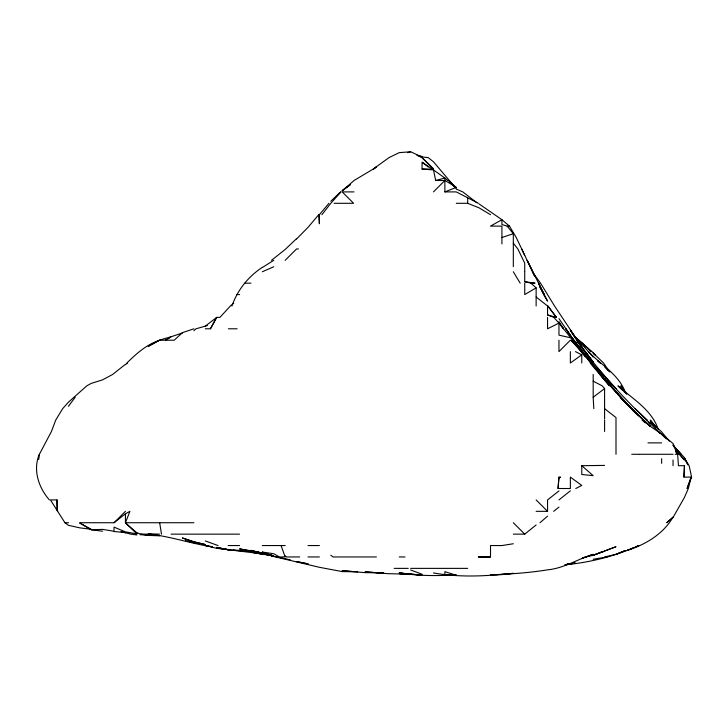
<?xml version="1.0" encoding="UTF-8"?>
<svg xmlns="http://www.w3.org/2000/svg" width="728" height="728" viewBox="0 0 728 728"><rect width="100%" height="100%" fill="white"/><g stroke="black" fill="none" stroke-linecap="round" stroke-linejoin="round"><path stroke-width="1.09" d="M558.958 477.104L558.058 488.506L558.958 477.104L560.56 477.104L558.958 478.096M605.996 380.999L620.393 397.242L643.215 420.065L650.222 426.271L661.634 433.997L673.036 443.543L677.622 454.281L678.451 465.692L684.447 465.692L683.51 477.104L684.447 476.549M38.711 459.468L39.403 454.281L51.442 431.467L55.738 420.065L62.663 408.654L68.405 402.22L86.805 385.84L91.218 383.383L102.63 379.834L112.667 374.429L125.444 364.291M690.808 478.141L688.342 488.506L684.447 497.406L673.036 517.481L666.721 522.731L673.036 517.026C663.499 533.897 645.499 544.617 627.409 550.322L633.624 547.72M39.339 454.281C32.678 469.915 38.639 487.733 49.404 499.918M690.69 478.141L687.059 488.506L691.6 477.104L689.143 465.692L684.447 458.24L687.924 464.764M193.894 522.731L125.444 522.731L129.912 511.329L125.444 513.786L114.041 522.731L79.816 522.731M231.941 305.978C237.419 290.163 248.33 276.458 262.344 267.367M205.305 328.792L210.456 328.792L216.553 317.39M210.456 328.792L216.707 317.39L219.929 317.39L230.385 305.978L233.715 303.23M68.405 406.315L75.23 397.242M321.913 214.714L330.794 203.303L341.05 191.901M319.383 214.714L318.718 214.714L319.383 223.769L319.383 214.714L328.938 203.303M318.718 214.714L307.98 227.4L296.569 238.993M285.158 260.342L296.569 248.94L298.407 248.94M433.469 191.901L444.872 180.489L435.69 180.489L433.469 169.897L422.058 169.078L422.058 163.118M114.041 522.731L125.444 511.329M570.361 340.204L558.958 351.615L558.958 340.204M330.794 201.237L340.595 191.901M296.569 238.638L285.158 249.495L271.462 260.342M126.881 363.017C136.145 353.899 146.073 344.89 158.631 340.668L148.257 346.373L159.296 340.204M193.894 330.712L196.005 328.792L207.38 325.562M539.994 522.731L547.547 516.161M125.444 364.71L127.5 363.017M513.322 534.143L524.733 534.143L536.136 524.952M558.958 499.918L570.361 490.827M553.644 511.329L558.958 507.107M558.958 490.918L547.547 499.918L547.547 511.329L536.136 511.329M205.305 326.135L216.707 317.39M593.802 408.654L593.184 397.242L604.586 388.561L602.192 385.84L593.184 381.163M350.095 184.912L342.196 190.818L354.072 180.489L373.173 169.078L388.916 157.676L399.244 152.634L410.647 151.77L407.534 152.653M342.196 190.572L350.095 184.83M575.466 351.615L581.772 354.827L570.361 363.017L570.361 351.615M262.344 267.513L273.755 260.342M524.733 271.753L524.733 281.691L530.894 283.165L536.136 287.879L524.733 294.567L524.733 283.165M575.793 488.506L581.772 485.44L570.361 477.104L570.361 488.506L558.958 488.506M599.79 374.429L609.4 385.84L558.958 323.096L547.547 328.792L547.547 317.39M581.772 558.431L593.184 554.336C577.786 559.077 563.909 568.304 547.547 569.851C530.384 572.599 513.049 573.928 495.695 574.61M262.344 271.753L273.755 266.748M635.699 546.855L638.811 545.554C615.57 556.055 590.554 562.416 565.183 564.792L575.548 563.017M615.997 554.317L625.334 550.523L615.997 554.327L604.586 556.956M433.469 169.897L444.872 178.042L444.872 191.901L456.283 187.369L456.283 189.089L462.781 191.901L476.767 202.648M604.586 551.023L615.997 546.719L593.184 555.282L582.728 557.775M603.548 551.405L593.184 555.282L603.548 551.496L600.436 552.397M193.894 328.792L182.482 332.641L174.174 340.204L159.669 340.204M501.92 237.528L513.322 233.706L513.322 266.694M182.482 332.96L171.08 336.764L165.538 340.204L171.08 336.746L159.669 340.04M607.188 556.956L593.184 559.24M435.69 180.489L444.872 178.042L447.72 180.489M567.249 564.282L570.361 563.763M571.398 563.59L574.51 563.072M513.322 543.752L501.92 545.554L490.508 545.554L490.508 556.956L478.423 556.956L490.508 556.956M591.109 555.355L593.184 555.064M505.023 574.001C481.235 576.521 457.093 577.14 433.469 572.954M507.098 573.828L513.322 573.336L501.92 574.62L490.508 574.929L493.62 574.738M357.757 571.826L342.196 571.589L319.383 567.294L273.755 556.52L262.344 552.07L273.755 553.735L279.388 556.956L285.158 556.956L281.072 545.554M57.521 511.329L56.993 499.918L50.441 499.918L64.938 522.731L68.405 525.316L79.816 527.864L91.218 529.256L79.816 523.068L91.218 529.784L102.63 529.383L114.041 531.276L114.041 527.118L125.444 531.895L136.855 533.851L136.855 532.814L125.444 522.886L136.855 533.851M604.586 465.41L581.772 465.692L581.772 474.492L593.184 475.648L581.772 465.692M422.058 169.078L432.25 169.078L422.058 162.189L428.373 167.012M354.017 191.901L342.196 191.901L353.608 203.303L334.143 203.303M444.872 191.901L456.283 191.901L478.369 203.303M456.283 203.303L467.695 203.303L479.097 207.862L490.508 214.714M479.097 203.949L501.92 219.71L501.92 224.552L507.198 226.126L509.491 226.126L516.252 237.528L534.452 275.703M244.708 283.165L250.933 283.165M530.894 283.165L535.062 283.165L524.733 281.691M236.946 294.567L239.567 294.567M536.136 297.006L547.547 305.978L547.547 314.924L553.826 317.39L556.529 317.39L547.856 305.978L556.31 317.39M228.337 328.792L237.128 328.792M647.938 442.879L661.634 442.879M631.731 454.281L638.811 454.281M639.393 454.281L673.036 454.281M675.102 454.281L677.622 454.281L675.903 451.469M691.6 477.104L684.447 477.104L684.447 465.692M64.938 522.731L68.559 522.731M136.855 532.814L141.196 534.143L148.257 534.143M159.669 534.143L148.257 533.806M171.08 534.143L239.53 534.143M228.119 545.554L239.53 545.554M262.344 545.554L285.158 545.554M307.98 545.554L319.383 545.554M299.718 556.956L286.614 556.956L285.158 555.883M307.98 556.956L319.383 556.956M376.421 556.956L333.051 556.956L330.794 555.227M399.244 556.956L404.986 556.956M394.203 568.368L408.262 568.368M410.647 568.368L467.695 568.368M376.421 572.654L383.683 572.945L365.019 572.636L342.196 570.716L352.57 571.507M139.967 534.698L148.257 535.125M405.46 573.928L399.244 573.582L410.647 574.465L399.244 572.654C418.009 576.285 437.264 575.739 456.283 575.02L444.872 574.765L444.872 571.671L456.283 575.284M407.534 574.046L410.647 574.219L387.833 573.664L365.019 571.853L373.309 572.399M230.194 549.776L216.707 548.339L205.305 545.554L212.558 546.701M233.306 549.986L239.53 550.395M250.933 550.805L268.568 554.709L262.344 554.299L251.97 552.17L254.045 552.415M264.419 553.799L239.53 548.885L249.895 550.632M114.041 531.54L125.444 532.541M242.642 550.687L250.933 551.478L228.119 549.913L216.707 547.383L228.119 549.667L262.344 553.917L250.933 552.015L273.755 556.119L250.933 551.05L256.12 551.87M212.558 546.901C191.328 543.689 170.78 536.463 149.304 534.143L159.669 535.808L148.257 535.399L141.196 534.143M91.218 529.784L102.63 531.203M136.855 534.953L130.74 534.143L121.294 531.658M193.894 542.861L195.969 543.152M290.345 559.859L274.656 556.42M257.157 552.87L259.232 553.171M258.194 552.188L260.269 552.516M268.568 554.763L250.933 550.332L273.755 556.219L262.344 552.07M272.718 555.555L270.643 555.027M268.568 554.69L262.344 553.326L273.755 556.156M270.643 555.164L272.718 555.619L262.344 553.571L273.755 556.219M570.361 337.719L558.958 335.135L558.958 323.096L553.826 317.39M188.707 541.159L190.782 541.641M188.707 541.213L192.856 542.205M416.871 155.246L422.058 156.511L419.983 156.666L428.328 157.676L433.469 161.789L455.537 187.806L448.612 180.489L455.519 187.669M189.744 541.359L192.856 542.178M185.594 540.613L192.856 542.578M547.547 314.924L556.529 317.39M417.908 155.847L422.058 157.066L410.647 151.77M218.072 545.554L205.305 540.94M410.647 569.988L422.058 574.237M445.054 180.489L456.283 187.369M574.601 337.21L581.772 342.36L591.027 351.615M574.601 337.182L578.833 340.204M604.586 408.654L615.997 417.563L615.997 454.281M509.491 226.126L501.92 219.71L490.508 226.126L501.92 226.126L501.92 243.962M642.096 420.065L645.345 422.923M648.648 422.204L650.222 423.641M586.395 347.347L581.772 343.079L592.037 351.615L595.368 355.282M588.297 351.615C601.164 364.983 619.255 374.647 625.607 393.093M666.502 438.993C631.058 405.915 596.587 371.444 570.361 330.33L581.772 347.074L593.184 362.034L585.175 351.615M647.283 420.065L635.116 408.654M604.586 378.715L631.558 408.654L650.222 426.362L631.686 408.654L638.811 415.779M433.469 168.805L422.058 157.676L433.469 169.078M656.31 427.691L650.222 421.639L661.27 431.467L669.332 441.186M622.695 390.545L617.981 385.84C632.787 399.035 651.687 409.655 658.33 429.566M536.136 499.918L547.547 511.329M513.322 522.731L524.733 534.143M607.68 380.307L615.997 388.643L597.288 367.913M620.347 397.242L635.098 412.758M658.194 431.467L659.568 432.878M658.221 431.467L659.586 432.878M609.982 372.026L604.586 366.421L607.889 370.425M679.907 454.281L675.329 449.513L684.447 460.023L675.329 449.467M638.811 415.652L620.311 397.242L627.409 404.231L610.574 385.84M581.772 351.615L570.879 340.204L581.863 351.615L593.184 366.175M673.036 445.318L684.447 457.685L687.924 464.692M673.755 446.601L680.953 454.281L673.036 445.081M596.969 370.224L600.764 374.429L596.969 370.197M588.497 351.615L593.184 356.902L572.381 333.888M594.64 354.654L593.184 352.98L603.558 363.017L609.391 371.68M656.574 427.391L650.222 420.065L653.689 424.451M675.802 451.87L678.023 454.281L676.148 451.469M593.184 366.594L599.135 373.646M604.586 378.587L615.997 392.21M602.32 374.429L603.457 375.784M581.772 350.004L570.361 335.808L610.683 385.84M590.271 363.017L592.601 365.875M581.772 352.552L585.312 356.92M571.753 340.204L573.882 342.833M575.311 344.59L581.008 351.615M507.198 226.126L513.322 233.706M600.009 374.429L604.586 380.125M558.958 323.096L563.536 328.792L558.958 321.639M513.322 243.234L517.845 248.94L524.733 263.181L524.733 271.398M570.361 330.139L581.772 346.828L576.521 340.204L593.184 362.589L585.339 351.615M532.286 271.753L540.513 283.165L554.545 305.978L581.772 346.828M577.331 345.427L558.958 318.618M626.808 394.403L620.793 385.84L622.449 388.688M570.361 335.471L565.865 328.792L573.6 340.204M543.525 294.567L547.547 301.092L527.136 260.342L532.295 270.807M513.322 271.753L520.165 283.165M539.666 286.969L544.198 294.567L538.529 283.165L543.07 293.53M623.55 390.59L624.651 392.492M521.712 248.94L524.733 255.51M532.769 271.753L534.452 275.976M159.669 522.731L161.489 534.143M673.036 460.023L673.036 465.692M661.634 458.686L661.634 463.345M604.586 388.561L604.586 418.873M604.586 420.065L604.586 431.467M593.184 374.429L593.184 397.242M581.772 354.827L581.772 363.017M536.136 287.879L536.136 305.978M467.695 197.971L467.695 203.303M125.444 513.786L125.444 522.731M56.993 499.918L56.993 510.292M376.421 166.912L373.473 169.078L376.421 166.912M570.361 563.818L565.183 564.664L570.361 563.818M422.058 575.22L410.647 574.046L422.058 575.266M228.119 549.64L216.707 547.92L228.119 549.667M307.98 563.845L296.569 561.597L307.98 563.845M125.444 532.687L121.294 531.813L125.444 532.687M205.305 544.544L193.894 541.832L182.482 538.001L193.894 541.832L205.305 544.544M600.318 363.017L597.943 361.088L600.318 363.017M581.772 344.107L579.452 342.151L581.772 344.107M650.222 426.317L643.297 420.065L650.222 426.362"/></g></svg>
